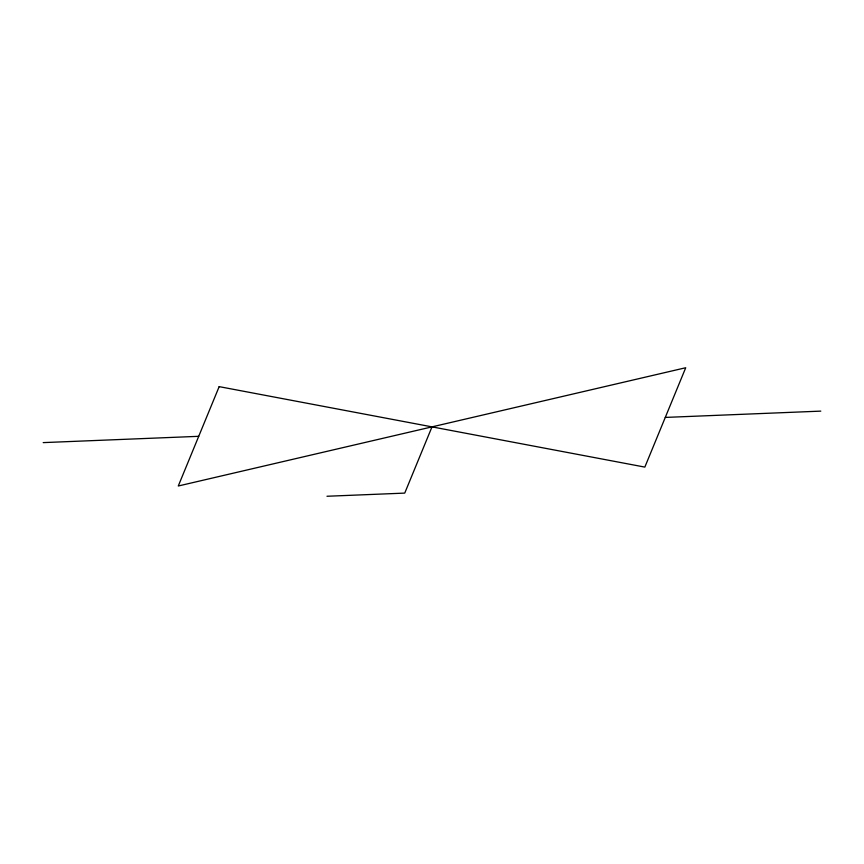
<?xml version="1.0" encoding="UTF-8"?>
<svg xmlns="http://www.w3.org/2000/svg" width="864" height="864" viewBox="0 0 864 864"><rect width="100%" height="100%" fill="white"/><g stroke="black" fill="none" stroke-linecap="round" stroke-linejoin="round"><path stroke-width="1.3" d="M432 426.87L404.741 493.106L326.981 496.26M43.2 442.616L198.72 436.32M665.28 417.42L820.8 411.124M219.164 386.64L178.276 486L685.724 367.74L644.836 467.1L219.164 386.64"/></g></svg>
